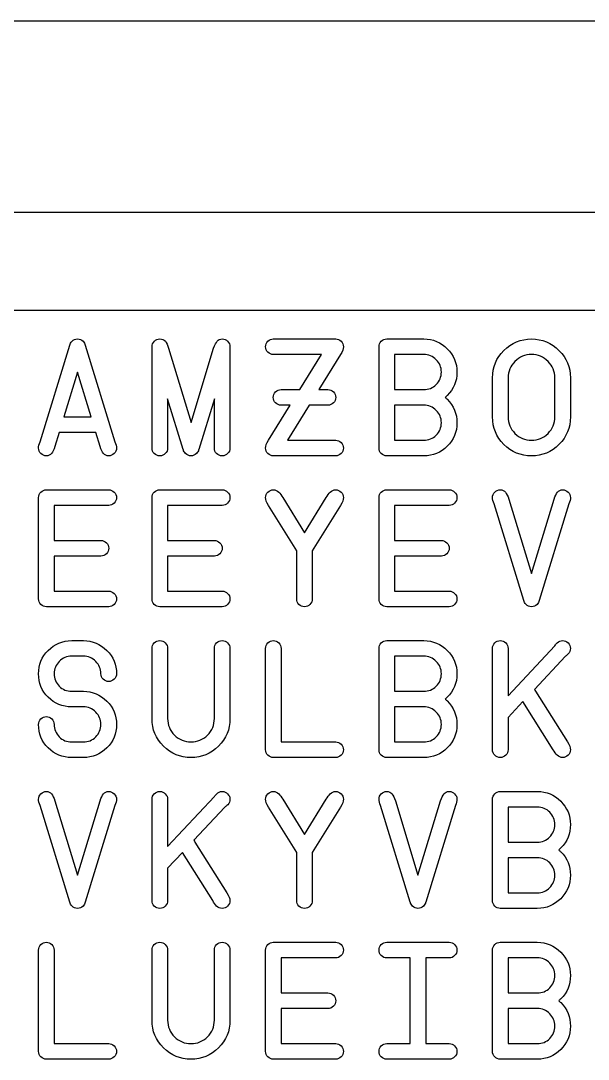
# Model space of a CAD drawing. Extents: x 0.5 to 46.5, y 0.5 to 6.
# Drawn here: x 18.197 to 19.678, y 3.294 to 6.005 of the extents above; entities that cross this region are included whole.
import ezdxf

# ---------------------------------------------------------------- set-up
doc = ezdxf.new("R2010")
doc.units = 0
doc.layers.add('Layer_1', color=7, linetype='CONTINUOUS')

msp = doc.modelspace()

# ---------------------------------------------------------------- linework, layer by layer
at = {"layer": 'Layer_1', "color": 7}
for p, q in [((0.505, 6.005), (46.505001, 6.005)), ((1.754999, 5.505), (45.255002, 5.505)), ((12.844862, 5.249932), (23.844862, 5.249932))]:
    msp.add_line(p, q, dxfattribs=at)
at = {"layer": 'Layer_1', "color": 3}
for p, q in [((18.247208, 4.90584), (18.324519, 5.158118)), ((18.324519, 5.158118), (18.324924, 5.158118)), ((18.364801, 5.158118), (18.365206, 5.158118)), ((18.365206, 5.158118), (18.442517, 4.90584)), ((18.539387, 4.889563), (18.539387, 5.154049)), ((18.742835, 5.154049), (18.742835, 4.889563)), ((18.742838, 5.154049), (18.742835, 5.154049)), ((18.855982, 5.174395), (19.018743, 5.174395)), ((19.131887, 4.889563), (19.131887, 5.154049)), ((19.152232, 5.174395), (19.248871, 5.174395)), ((18.582112, 5.14998), (18.641112, 4.956295)), ((18.641112, 4.956295), (18.700113, 5.14998)), ((18.981715, 5.133704), (18.855982, 5.133704)), ((18.925359, 5.042152), (18.981715, 5.133704)), ((19.03095, 5.133704), (18.974594, 5.042152)), ((19.248871, 5.133704), (19.172577, 5.133704)), ((19.172577, 5.133704), (19.172577, 5.042152)), ((19.248871, 5.133704), (19.248871, 5.133704)), ((18.344864, 5.087317), (18.309463, 4.970944)), ((18.380264, 4.970944), (18.344864, 5.087317)), ((19.428136, 4.970944), (19.428136, 5.072669)), ((19.468827, 5.072669), (19.468827, 4.970944)), ((19.590897, 4.970944), (19.590897, 5.072669)), ((19.631587, 5.072669), (19.631587, 4.970944)), ((18.876328, 5.042152), (18.925359, 5.042152)), ((18.974594, 5.042152), (18.998398, 5.042152)), ((19.172577, 5.042152), (19.248871, 5.042152)), ((18.620768, 4.885495), (18.580077, 5.018348)), ((18.580077, 5.018348), (18.580077, 4.889563)), ((18.702145, 5.018348), (18.661455, 4.885495)), ((18.702145, 4.889563), (18.702145, 5.018348)), ((18.843776, 4.909909), (18.900131, 5.001462)), ((18.900131, 5.001462), (18.876328, 5.001462)), ((18.949366, 5.001462), (18.893011, 4.909909)), ((18.998398, 5.001462), (18.949366, 5.001462)), ((19.248871, 5.001462), (19.172577, 5.001462)), ((19.172577, 5.001462), (19.172577, 4.909909)), ((19.248871, 5.001462), (19.248871, 5.001462)), ((18.309463, 4.970944), (18.380264, 4.970944)), ((18.297053, 4.930254), (18.285863, 4.893633)), ((18.392672, 4.930254), (18.297053, 4.930254)), ((18.403862, 4.893633), (18.392672, 4.930254)), ((18.893011, 4.909909), (19.018743, 4.909909)), ((19.172577, 4.909909), (19.248871, 4.909909)), ((18.621173, 4.885495), (18.620768, 4.885495)), ((18.661455, 4.885495), (18.661049, 4.885495)), ((19.018743, 4.869219), (18.855982, 4.869219)), ((19.248871, 4.869219), (19.152232, 4.869219)), ((19.248871, 4.869219), (19.248871, 4.869219)), ((18.263482, 4.780644), (18.426243, 4.780644)), ((18.559732, 4.780644), (18.722492, 4.780644)), ((19.152232, 4.780644), (19.314992, 4.780644)), ((18.243137, 4.495813), (18.243137, 4.760299)), ((18.539387, 4.495813), (18.539387, 4.760299)), ((18.880396, 4.760299), (18.937363, 4.667933)), ((18.937363, 4.667933), (18.994329, 4.760299)), ((19.131887, 4.495813), (19.131887, 4.760299)), ((19.509516, 4.491745), (19.432205, 4.744023)), ((19.470861, 4.75623), (19.529862, 4.562545)), ((19.529862, 4.562545), (19.588862, 4.75623)), ((19.627518, 4.744023), (19.550207, 4.491745)), ((18.426243, 4.739954), (18.283827, 4.739954)), ((18.283827, 4.739954), (18.283827, 4.648402)), ((18.722492, 4.739954), (18.580077, 4.739954)), ((18.580077, 4.739954), (18.580077, 4.648402)), ((18.912745, 4.628056), (18.843776, 4.739954)), ((19.03095, 4.739954), (18.96198, 4.628056)), ((19.314992, 4.739954), (19.172577, 4.739954)), ((19.172577, 4.739954), (19.172577, 4.648402)), ((18.283827, 4.648402), (18.405898, 4.648402)), ((18.580077, 4.648402), (18.702147, 4.648402)), ((19.172577, 4.648402), (19.294647, 4.648402)), ((18.917018, 4.621139), (18.912745, 4.628056)), ((18.917018, 4.495813), (18.917018, 4.621139)), ((18.96198, 4.628056), (18.957708, 4.621139)), ((18.957708, 4.621139), (18.957708, 4.495813)), ((18.405898, 4.607712), (18.283827, 4.607712)), ((18.283827, 4.607712), (18.283827, 4.516159)), ((18.702147, 4.607712), (18.580077, 4.607712)), ((18.580077, 4.607712), (18.580077, 4.516159)), ((19.294647, 4.607712), (19.172577, 4.607712)), ((19.172577, 4.607712), (19.172577, 4.516159)), ((18.283827, 4.516159), (18.426243, 4.516159)), ((18.580077, 4.516159), (18.722492, 4.516159)), ((19.172577, 4.516159), (19.314992, 4.516159)), ((18.426243, 4.475469), (18.263482, 4.475469)), ((18.722492, 4.475469), (18.559732, 4.475469)), ((19.314992, 4.475469), (19.152232, 4.475469)), ((19.509924, 4.491745), (19.509516, 4.491745)), ((19.529862, 4.475469), (19.529862, 4.475469)), ((19.550207, 4.491745), (19.5498, 4.491745)), ((18.329604, 4.386894), (18.360121, 4.386894)), ((18.539387, 4.183444), (18.539387, 4.366549)), ((18.580077, 4.366549), (18.580077, 4.183444)), ((18.702147, 4.183444), (18.702147, 4.366549)), ((18.742837, 4.366549), (18.742837, 4.183444)), ((18.835637, 4.102063), (18.835637, 4.366549)), ((18.876328, 4.366549), (18.876328, 4.122409)), ((18.876328, 4.366549), (18.876328, 4.366549)), ((19.131887, 4.102063), (19.131887, 4.366549)), ((19.152232, 4.386894), (19.248871, 4.386894)), ((19.428136, 4.102063), (19.428136, 4.366549)), ((19.468827, 4.243258), (19.590897, 4.37367)), ((19.468827, 4.366549), (19.468827, 4.243258)), ((18.360121, 4.346204), (18.329604, 4.346204)), ((19.248871, 4.346204), (19.172577, 4.346204)), ((19.172577, 4.346204), (19.172577, 4.254652)), ((19.248871, 4.346204), (19.248871, 4.346204)), ((19.618363, 4.346204), (19.537389, 4.259534)), ((18.446588, 4.300428), (18.446588, 4.300428)), ((18.329604, 4.254652), (18.360121, 4.254652)), ((19.172577, 4.254652), (19.248871, 4.254652)), ((19.540034, 4.254652), (19.623449, 4.122409)), ((18.360121, 4.213962), (18.329604, 4.213962)), ((19.248871, 4.213962), (19.172577, 4.213962)), ((19.172577, 4.213962), (19.172577, 4.122409)), ((19.248871, 4.213962), (19.248871, 4.213962)), ((19.507482, 4.227796), (19.468827, 4.186496)), ((19.586828, 4.102063), (19.507482, 4.227796)), ((19.468827, 4.186496), (19.468827, 4.102063)), ((18.329604, 4.122409), (18.360121, 4.122409)), ((18.876328, 4.122409), (19.018743, 4.122409)), ((19.172577, 4.122409), (19.248871, 4.122409)), ((18.360121, 4.081719), (18.329604, 4.081719)), ((19.018743, 4.081719), (18.855982, 4.081719)), ((19.248871, 4.081719), (19.152232, 4.081719)), ((19.248871, 4.081719), (19.248871, 4.081719)), ((19.448482, 3.993144), (19.545121, 3.993144)), ((18.285862, 3.96873), (18.344863, 3.775045)), ((18.344863, 3.775045), (18.403863, 3.96873)), ((18.539387, 3.708313), (18.539387, 3.972799)), ((18.580078, 3.849508), (18.702148, 3.97992)), ((18.580078, 3.972799), (18.580078, 3.849508)), ((18.880396, 3.972799), (18.937363, 3.880433)), ((18.937363, 3.880433), (18.994329, 3.972799)), ((19.174612, 3.96873), (19.233612, 3.775045)), ((19.233612, 3.775045), (19.292613, 3.96873)), ((19.428137, 3.708313), (19.428137, 3.972799)), ((18.324518, 3.704245), (18.247207, 3.956523)), ((18.442519, 3.956523), (18.365208, 3.704245)), ((18.729613, 3.952454), (18.64864, 3.865784)), ((18.912745, 3.840556), (18.843776, 3.952454)), ((19.03095, 3.952454), (18.96198, 3.840556)), ((19.213267, 3.704245), (19.135956, 3.956523)), ((19.331269, 3.956523), (19.253958, 3.704245)), ((19.545121, 3.952454), (19.468827, 3.952454)), ((19.468827, 3.952454), (19.468827, 3.860902)), ((19.545121, 3.952454), (19.545121, 3.952454)), ((18.651286, 3.860902), (18.734701, 3.728659)), ((19.468827, 3.860902), (19.545121, 3.860902)), ((18.618733, 3.834046), (18.580078, 3.792745)), ((18.69808, 3.708313), (18.618733, 3.834046)), ((18.917018, 3.833639), (18.912745, 3.840556)), ((18.917018, 3.708313), (18.917018, 3.833639)), ((18.96198, 3.840556), (18.957708, 3.833639)), ((18.957708, 3.833639), (18.957708, 3.708313)), ((19.545121, 3.820212), (19.468827, 3.820212)), ((19.468827, 3.820212), (19.468827, 3.728659)), ((19.545121, 3.820212), (19.545121, 3.820212)), ((18.580078, 3.792745), (18.580078, 3.708313)), ((19.468827, 3.728659), (19.545121, 3.728659)), ((18.324923, 3.704245), (18.324518, 3.704245)), ((18.344864, 3.687969), (18.344861, 3.687969)), ((18.365208, 3.704245), (18.364802, 3.704245)), ((19.213674, 3.704245), (19.213267, 3.704245)), ((19.233613, 3.687969), (19.233612, 3.687969)), ((19.253958, 3.704245), (19.253551, 3.704245)), ((19.545121, 3.687969), (19.448482, 3.687969)), ((19.545121, 3.687969), (19.545121, 3.687969)), ((18.243137, 3.314563), (18.243137, 3.579049)), ((18.283828, 3.579049), (18.283828, 3.334909)), ((18.283828, 3.579049), (18.283828, 3.579049)), ((18.539387, 3.395944), (18.539387, 3.579049)), ((18.580077, 3.579049), (18.580077, 3.395944)), ((18.702147, 3.395944), (18.702147, 3.579049)), ((18.742837, 3.579049), (18.742837, 3.395944)), ((18.835637, 3.314563), (18.835637, 3.579049)), ((18.855983, 3.599394), (19.018743, 3.599394)), ((19.152232, 3.599394), (19.314992, 3.599394)), ((19.428136, 3.314563), (19.428136, 3.579049)), ((19.448481, 3.599394), (19.54512, 3.599394)), ((19.018743, 3.558704), (18.876327, 3.558704)), ((18.876327, 3.558704), (18.876327, 3.467151)), ((19.213267, 3.558704), (19.152232, 3.558704)), ((19.213267, 3.334909), (19.213267, 3.558704)), ((19.314992, 3.558704), (19.253957, 3.558704)), ((19.253957, 3.558704), (19.253957, 3.334909)), ((19.54512, 3.558704), (19.468826, 3.558704)), ((19.468826, 3.558704), (19.468826, 3.467151)), ((19.54512, 3.558704), (19.54512, 3.558704)), ((18.876327, 3.467151), (18.998398, 3.467151)), ((19.468826, 3.467151), (19.54512, 3.467151)), ((18.998398, 3.426462), (18.876327, 3.426462)), ((18.876327, 3.426462), (18.876327, 3.334909)), ((19.54512, 3.426462), (19.468826, 3.426462)), ((19.468826, 3.426462), (19.468826, 3.334909)), ((19.54512, 3.426462), (19.54512, 3.426462)), ((18.283828, 3.334909), (18.426243, 3.334909)), ((18.876327, 3.334909), (19.018743, 3.334909)), ((19.152232, 3.334909), (19.213267, 3.334909)), ((19.253957, 3.334909), (19.314992, 3.334909)), ((19.468826, 3.334909), (19.54512, 3.334909)), ((18.426243, 3.294219), (18.263483, 3.294219)), ((19.018743, 3.294219), (18.855983, 3.294219)), ((19.314992, 3.294219), (19.152232, 3.294219)), ((19.54512, 3.294219), (19.448481, 3.294219)), ((19.54512, 3.294219), (19.54512, 3.294219))]:
    msp.add_line(p, q, dxfattribs=at)
for points in [[(18.324924, 5.158118), (18.325601, 5.161916), (18.3275, 5.165307), (18.330621, 5.168291)], [(18.330621, 5.168291), (18.334554, 5.17236), (18.339301, 5.174395), (18.344862, 5.174395)], [(18.344862, 5.174395), (18.350423, 5.174395), (18.355238, 5.17236), (18.359307, 5.168291)], [(18.359307, 5.168291), (18.362291, 5.165307), (18.364122, 5.161916), (18.364801, 5.158118)], [(18.539387, 5.154049), (18.539387, 5.15961), (18.541422, 5.164425), (18.545491, 5.168494)], [(18.545491, 5.168494), (18.549424, 5.172428), (18.554171, 5.174395), (18.559732, 5.174395)], [(18.559732, 5.174395), (18.565293, 5.174395), (18.570108, 5.172428), (18.574177, 5.168494)], [(18.574177, 5.168494), (18.577703, 5.164832), (18.580348, 5.158661), (18.582112, 5.14998)], [(18.700113, 5.14998), (18.703639, 5.159203), (18.706691, 5.165375), (18.709268, 5.168494)], [(18.709268, 5.168494), (18.712523, 5.172428), (18.716932, 5.174395), (18.722493, 5.174395)], [(18.722493, 5.174395), (18.728054, 5.174395), (18.732801, 5.17236), (18.736734, 5.168291)], [(18.736734, 5.168291), (18.740803, 5.164357), (18.742838, 5.15961), (18.742838, 5.154049)], [(18.835637, 5.154049), (18.835637, 5.15961), (18.837604, 5.164357), (18.841537, 5.168291)], [(18.841537, 5.139604), (18.837604, 5.143673), (18.835637, 5.148488), (18.835637, 5.154049)], [(18.841537, 5.168291), (18.845606, 5.17236), (18.850421, 5.174395), (18.855982, 5.174395)], [(19.018743, 5.174395), (19.024304, 5.174395), (19.029051, 5.17236), (19.032984, 5.168291)], [(19.039088, 5.154049), (19.039088, 5.148488), (19.036375, 5.141707), (19.03095, 5.133704)], [(19.032984, 5.168291), (19.037053, 5.164357), (19.039088, 5.15961), (19.039088, 5.154049)], [(19.131887, 5.154049), (19.131887, 5.15961), (19.133854, 5.164357), (19.137787, 5.168291)], [(19.137787, 5.168291), (19.141856, 5.17236), (19.146671, 5.174395), (19.152232, 5.174395)], [(19.248871, 5.174395), (19.272743, 5.174395), (19.293088, 5.165917), (19.309906, 5.148963)], [(19.45784, 5.144487), (19.477778, 5.164425), (19.501786, 5.174395), (19.529862, 5.174395)], [(19.529862, 5.174395), (19.557938, 5.174395), (19.581877, 5.164425), (19.60168, 5.144487)], [(18.855982, 5.133704), (18.850421, 5.133704), (18.845606, 5.135671), (18.841537, 5.139604)], [(19.28122, 5.120276), (19.272268, 5.129228), (19.261485, 5.133704), (19.248871, 5.133704)], [(19.309906, 5.148963), (19.32686, 5.132144), (19.335338, 5.111799), (19.335338, 5.087928)], [(19.428136, 5.072669), (19.428136, 5.100745), (19.438038, 5.124685), (19.45784, 5.144487)], [(19.529862, 5.133704), (19.513043, 5.133704), (19.498666, 5.127736), (19.48673, 5.1158)], [(19.572993, 5.1158), (19.561057, 5.127736), (19.54668, 5.133704), (19.529862, 5.133704)], [(19.60168, 5.144487), (19.621618, 5.124685), (19.631587, 5.100745), (19.631587, 5.072669)], [(19.294647, 5.087928), (19.294647, 5.100542), (19.290172, 5.111325), (19.28122, 5.120276)], [(19.48673, 5.1158), (19.474794, 5.103865), (19.468827, 5.089488), (19.468827, 5.072669)], [(19.590897, 5.072669), (19.590897, 5.089488), (19.584929, 5.103865), (19.572993, 5.1158)], [(19.28122, 5.055579), (19.290172, 5.064531), (19.294647, 5.075314), (19.294647, 5.087928)], [(19.335338, 5.087928), (19.335338, 5.064056), (19.326928, 5.043711), (19.31011, 5.026893)], [(18.861883, 5.036048), (18.865951, 5.040117), (18.870766, 5.042152), (18.876328, 5.042152)], [(18.998398, 5.042152), (19.003959, 5.042152), (19.008706, 5.040117), (19.012639, 5.036048)], [(19.248871, 5.042152), (19.261485, 5.042152), (19.272268, 5.046628), (19.28122, 5.055579)], [(18.855982, 5.021806), (18.855982, 5.027368), (18.857949, 5.032115), (18.861883, 5.036048)], [(18.861883, 5.007362), (18.857949, 5.011431), (18.855982, 5.016245), (18.855982, 5.021806)], [(19.012639, 5.036048), (19.016708, 5.032115), (19.018743, 5.027368), (19.018743, 5.021806)], [(19.018743, 5.021806), (19.018743, 5.016245), (19.016708, 5.011431), (19.012639, 5.007362)], [(19.31011, 5.026893), (19.308346, 5.025129), (19.306515, 5.023433), (19.304617, 5.021806)], [(19.304617, 5.021806), (19.306515, 5.020179), (19.308347, 5.018552), (19.31011, 5.016924)], [(19.31011, 5.016924), (19.326928, 4.999969), (19.335338, 4.979557), (19.335338, 4.955685)], [(18.876328, 5.001462), (18.870766, 5.001462), (18.865951, 5.003428), (18.861883, 5.007362)], [(19.012639, 5.007362), (19.008706, 5.003428), (19.003959, 5.001462), (18.998398, 5.001462)], [(19.28122, 4.988034), (19.272268, 4.996986), (19.261485, 5.001462), (19.248871, 5.001462)], [(19.294647, 4.955685), (19.294647, 4.968299), (19.290172, 4.979082), (19.28122, 4.988034)], [(19.45784, 4.898923), (19.438038, 4.918861), (19.428136, 4.942868), (19.428136, 4.970944)], [(19.468827, 4.970944), (19.468827, 4.954125), (19.474794, 4.939748), (19.48673, 4.927812)], [(19.572993, 4.927812), (19.584929, 4.939748), (19.590897, 4.954125), (19.590897, 4.970944)], [(19.631587, 4.970944), (19.631587, 4.942868), (19.621618, 4.918861), (19.60168, 4.898923)], [(19.28122, 4.923336), (19.290172, 4.932288), (19.294647, 4.943071), (19.294647, 4.955685)], [(19.335338, 4.955685), (19.335338, 4.931813), (19.32686, 4.911401), (19.309906, 4.894447)], [(18.835637, 4.889563), (18.835637, 4.895125), (18.83835, 4.901906), (18.843776, 4.909909)], [(19.018743, 4.909909), (19.024304, 4.909909), (19.029051, 4.907874), (19.032984, 4.903805)], [(19.248871, 4.909909), (19.261485, 4.909909), (19.272268, 4.914385), (19.28122, 4.923336)], [(19.48673, 4.927812), (19.498666, 4.915877), (19.513043, 4.909909), (19.529862, 4.909909)], [(19.529862, 4.909909), (19.54668, 4.909909), (19.561057, 4.915877), (19.572993, 4.927812)], [(18.243139, 4.889563), (18.243139, 4.894175), (18.244495, 4.8996), (18.247208, 4.90584)], [(18.249039, 4.875119), (18.245105, 4.879188), (18.243139, 4.884003), (18.243139, 4.889563)], [(18.285863, 4.893633), (18.283151, 4.885359), (18.280099, 4.879188), (18.276708, 4.875119)], [(18.412813, 4.875119), (18.409558, 4.879188), (18.406574, 4.885359), (18.403862, 4.893633)], [(18.446586, 4.889563), (18.446586, 4.884003), (18.444552, 4.879188), (18.440483, 4.875119)], [(18.442517, 4.90584), (18.44523, 4.8996), (18.446586, 4.894175), (18.446586, 4.889563)], [(18.545287, 4.875119), (18.541354, 4.879188), (18.539387, 4.884003), (18.539387, 4.889563)], [(18.580077, 4.889563), (18.580077, 4.884003), (18.578043, 4.879188), (18.573974, 4.875119)], [(18.626869, 4.875322), (18.62375, 4.878306), (18.621851, 4.881697), (18.621173, 4.885495)], [(18.661049, 4.885495), (18.660372, 4.881697), (18.658541, 4.878306), (18.655556, 4.875322)], [(18.708045, 4.875119), (18.704112, 4.879188), (18.702145, 4.884003), (18.702145, 4.889563)], [(18.742835, 4.889563), (18.742835, 4.884003), (18.740801, 4.879188), (18.736732, 4.875119)], [(18.841537, 4.875119), (18.837604, 4.879188), (18.835637, 4.884003), (18.835637, 4.889563)], [(19.032984, 4.903805), (19.037053, 4.899872), (19.039088, 4.895125), (19.039088, 4.889563)], [(19.039088, 4.889563), (19.039088, 4.884003), (19.037053, 4.879188), (19.032984, 4.875119)], [(19.137787, 4.875119), (19.133854, 4.879188), (19.131887, 4.884003), (19.131887, 4.889563)], [(19.309906, 4.894447), (19.293088, 4.877628), (19.272743, 4.869219), (19.248871, 4.869219)], [(19.529862, 4.869219), (19.501786, 4.869219), (19.477778, 4.87912), (19.45784, 4.898923)], [(19.60168, 4.898923), (19.581877, 4.87912), (19.557938, 4.869219), (19.529862, 4.869219)], [(18.263484, 4.869219), (18.257923, 4.869219), (18.253108, 4.871185), (18.249039, 4.875119)], [(18.276708, 4.875119), (18.273453, 4.871185), (18.269044, 4.869219), (18.263484, 4.869219)], [(18.426241, 4.869219), (18.42068, 4.869219), (18.416204, 4.871185), (18.412813, 4.875119)], [(18.440483, 4.875119), (18.436549, 4.871185), (18.431802, 4.869219), (18.426241, 4.869219)], [(18.559732, 4.869219), (18.554171, 4.869219), (18.549356, 4.871185), (18.545287, 4.875119)], [(18.573974, 4.875119), (18.57004, 4.871185), (18.565293, 4.869219), (18.559732, 4.869219)], [(18.641111, 4.869219), (18.63555, 4.869219), (18.630803, 4.871253), (18.626869, 4.875322)], [(18.655556, 4.875322), (18.651487, 4.871253), (18.646672, 4.869219), (18.641111, 4.869219)], [(18.72249, 4.869219), (18.716929, 4.869219), (18.712114, 4.871185), (18.708045, 4.875119)], [(18.736732, 4.875119), (18.732798, 4.871185), (18.728051, 4.869219), (18.72249, 4.869219)], [(18.855982, 4.869219), (18.850421, 4.869219), (18.845606, 4.871185), (18.841537, 4.875119)], [(19.032984, 4.875119), (19.029051, 4.871185), (19.024304, 4.869219), (19.018743, 4.869219)], [(19.152232, 4.869219), (19.146671, 4.869219), (19.141856, 4.871185), (19.137787, 4.875119)], [(18.243137, 4.760299), (18.243137, 4.76586), (18.245104, 4.770607), (18.249037, 4.774541)], [(18.249037, 4.774541), (18.253106, 4.77861), (18.257921, 4.780644), (18.263482, 4.780644)], [(18.426243, 4.780644), (18.431804, 4.780644), (18.436551, 4.77861), (18.440484, 4.774541)], [(18.440484, 4.774541), (18.444553, 4.770607), (18.446588, 4.76586), (18.446588, 4.760299)], [(18.539387, 4.760299), (18.539387, 4.76586), (18.541353, 4.770607), (18.545287, 4.774541)], [(18.545287, 4.774541), (18.549356, 4.77861), (18.554171, 4.780644), (18.559732, 4.780644)], [(18.722492, 4.780644), (18.728053, 4.780644), (18.7328, 4.77861), (18.736734, 4.774541)], [(18.736734, 4.774541), (18.740803, 4.770607), (18.742837, 4.76586), (18.742837, 4.760299)], [(18.835637, 4.760299), (18.835637, 4.76586), (18.837604, 4.770607), (18.841537, 4.774541)], [(18.841537, 4.774541), (18.845606, 4.77861), (18.850421, 4.780644), (18.855982, 4.780644)], [(18.855982, 4.780644), (18.861543, 4.780644), (18.866291, 4.77861), (18.870224, 4.774541)], [(18.870224, 4.774541), (18.874293, 4.770607), (18.877684, 4.76586), (18.880396, 4.760299)], [(18.994329, 4.760299), (18.997041, 4.76586), (19.000364, 4.770607), (19.004298, 4.774541)], [(19.004298, 4.774541), (19.008367, 4.77861), (19.013182, 4.780644), (19.018743, 4.780644)], [(19.018743, 4.780644), (19.024304, 4.780644), (19.029051, 4.77861), (19.032984, 4.774541)], [(19.032984, 4.774541), (19.037053, 4.770607), (19.039088, 4.76586), (19.039088, 4.760299)], [(19.131887, 4.760299), (19.131887, 4.76586), (19.133854, 4.770607), (19.137787, 4.774541)], [(19.137787, 4.774541), (19.141856, 4.77861), (19.146671, 4.780644), (19.152232, 4.780644)], [(19.314992, 4.780644), (19.320553, 4.780644), (19.325301, 4.77861), (19.329234, 4.774541)], [(19.329234, 4.774541), (19.333303, 4.770607), (19.335338, 4.76586), (19.335338, 4.760299)], [(19.428136, 4.760299), (19.428136, 4.76586), (19.430103, 4.770607), (19.434036, 4.774541)], [(19.434036, 4.774541), (19.438105, 4.77861), (19.44292, 4.780644), (19.448481, 4.780644)], [(19.448481, 4.780644), (19.454042, 4.780644), (19.45845, 4.77861), (19.461706, 4.774541)], [(19.461706, 4.774541), (19.465096, 4.770607), (19.468148, 4.764504), (19.470861, 4.75623)], [(19.588862, 4.75623), (19.591575, 4.764504), (19.594559, 4.770607), (19.597814, 4.774541)], [(19.597814, 4.774541), (19.601205, 4.77861), (19.605681, 4.780644), (19.611242, 4.780644)], [(19.611242, 4.780644), (19.616803, 4.780644), (19.62155, 4.77861), (19.625483, 4.774541)], [(19.625483, 4.774541), (19.629552, 4.770607), (19.631587, 4.76586), (19.631587, 4.760299)], [(18.440484, 4.745854), (18.436551, 4.741921), (18.431804, 4.739954), (18.426243, 4.739954)], [(18.446588, 4.760299), (18.446588, 4.754738), (18.444553, 4.749923), (18.440484, 4.745854)], [(18.736734, 4.745854), (18.7328, 4.741921), (18.728053, 4.739954), (18.722492, 4.739954)], [(18.742837, 4.760299), (18.742837, 4.754738), (18.740803, 4.749923), (18.736734, 4.745854)], [(18.843776, 4.739954), (18.83835, 4.747957), (18.835637, 4.754738), (18.835637, 4.760299)], [(19.039088, 4.760299), (19.039088, 4.754738), (19.036375, 4.747957), (19.03095, 4.739954)], [(19.329234, 4.745854), (19.325301, 4.741921), (19.320553, 4.739954), (19.314992, 4.739954)], [(19.335338, 4.760299), (19.335338, 4.754738), (19.333303, 4.749923), (19.329234, 4.745854)], [(19.432205, 4.744023), (19.429493, 4.750262), (19.428136, 4.755688), (19.428136, 4.760299)], [(19.631587, 4.760299), (19.631587, 4.755688), (19.63023, 4.750262), (19.627518, 4.744023)], [(18.405898, 4.648402), (18.411459, 4.648402), (18.416206, 4.646367), (18.420139, 4.642298)], [(18.420139, 4.642298), (18.424208, 4.638365), (18.426243, 4.633618), (18.426243, 4.628056)], [(18.702147, 4.648402), (18.707708, 4.648402), (18.712455, 4.646367), (18.716389, 4.642298)], [(18.716389, 4.642298), (18.720458, 4.638365), (18.722492, 4.633618), (18.722492, 4.628056)], [(19.294647, 4.648402), (19.300208, 4.648402), (19.304956, 4.646367), (19.308889, 4.642298)], [(19.308889, 4.642298), (19.312958, 4.638365), (19.314992, 4.633618), (19.314992, 4.628056)], [(18.420139, 4.613612), (18.416206, 4.609678), (18.411459, 4.607712), (18.405898, 4.607712)], [(18.426243, 4.628056), (18.426243, 4.622495), (18.424208, 4.617681), (18.420139, 4.613612)], [(18.716389, 4.613612), (18.712455, 4.609678), (18.707708, 4.607712), (18.702147, 4.607712)], [(18.722492, 4.628056), (18.722492, 4.622495), (18.720458, 4.617681), (18.716389, 4.613612)], [(19.308889, 4.613612), (19.304956, 4.609678), (19.300208, 4.607712), (19.294647, 4.607712)], [(19.314992, 4.628056), (19.314992, 4.622495), (19.312958, 4.617681), (19.308889, 4.613612)], [(18.426243, 4.516159), (18.431804, 4.516159), (18.436551, 4.514124), (18.440484, 4.510055)], [(18.440484, 4.510055), (18.444553, 4.506122), (18.446588, 4.501375), (18.446588, 4.495813)], [(18.722492, 4.516159), (18.728053, 4.516159), (18.7328, 4.514124), (18.736734, 4.510055)], [(18.736734, 4.510055), (18.740803, 4.506122), (18.742837, 4.501375), (18.742837, 4.495813)], [(19.314992, 4.516159), (19.320553, 4.516159), (19.325301, 4.514124), (19.329234, 4.510055)], [(19.329234, 4.510055), (19.333303, 4.506122), (19.335338, 4.501375), (19.335338, 4.495813)], [(18.249037, 4.481369), (18.245104, 4.485438), (18.243137, 4.490253), (18.243137, 4.495813)], [(18.263482, 4.475469), (18.257921, 4.475469), (18.253106, 4.477435), (18.249037, 4.481369)], [(18.440484, 4.481369), (18.436551, 4.477435), (18.431804, 4.475469), (18.426243, 4.475469)], [(18.446588, 4.495813), (18.446588, 4.490253), (18.444553, 4.485438), (18.440484, 4.481369)], [(18.545287, 4.481369), (18.541353, 4.485438), (18.539387, 4.490253), (18.539387, 4.495813)], [(18.559732, 4.475469), (18.554171, 4.475469), (18.549356, 4.477435), (18.545287, 4.481369)], [(18.736734, 4.481369), (18.7328, 4.477435), (18.728053, 4.475469), (18.722492, 4.475469)], [(18.742837, 4.495813), (18.742837, 4.490253), (18.740803, 4.485438), (18.736734, 4.481369)], [(18.922918, 4.481369), (18.918984, 4.485438), (18.917018, 4.490253), (18.917018, 4.495813)], [(18.937363, 4.475469), (18.931802, 4.475469), (18.926987, 4.477435), (18.922918, 4.481369)], [(18.951604, 4.481369), (18.947671, 4.477435), (18.942923, 4.475469), (18.937363, 4.475469)], [(18.957708, 4.495813), (18.957708, 4.490253), (18.955673, 4.485438), (18.951604, 4.481369)], [(19.137787, 4.481369), (19.133854, 4.485438), (19.131887, 4.490253), (19.131887, 4.495813)], [(19.152232, 4.475469), (19.146671, 4.475469), (19.141856, 4.477435), (19.137787, 4.481369)], [(19.329234, 4.481369), (19.325301, 4.477435), (19.320553, 4.475469), (19.314992, 4.475469)], [(19.335338, 4.495813), (19.335338, 4.490253), (19.333303, 4.485438), (19.329234, 4.481369)], [(19.51562, 4.481572), (19.512501, 4.484556), (19.510602, 4.487947), (19.509924, 4.491745)], [(19.529862, 4.475469), (19.524301, 4.475469), (19.519554, 4.477503), (19.51562, 4.481572)], [(19.544307, 4.481572), (19.540238, 4.477503), (19.535423, 4.475469), (19.529862, 4.475469)], [(19.5498, 4.491745), (19.549122, 4.487947), (19.547291, 4.484556), (19.544307, 4.481572)], [(18.268365, 4.361463), (18.285319, 4.378417), (18.305732, 4.386894), (18.329604, 4.386894)], [(18.360121, 4.386894), (18.383993, 4.386894), (18.404338, 4.378417), (18.421156, 4.361463)], [(18.539387, 4.366549), (18.539387, 4.37211), (18.541353, 4.376857), (18.545287, 4.380791)], [(18.545287, 4.380791), (18.549356, 4.38486), (18.554171, 4.386894), (18.559732, 4.386894)], [(18.559732, 4.386894), (18.565293, 4.386894), (18.57004, 4.38486), (18.573973, 4.380791)], [(18.573973, 4.380791), (18.578042, 4.376857), (18.580077, 4.37211), (18.580077, 4.366549)], [(18.702147, 4.366549), (18.702147, 4.37211), (18.704114, 4.376857), (18.708047, 4.380791)], [(18.708047, 4.380791), (18.712116, 4.38486), (18.716931, 4.386894), (18.722492, 4.386894)], [(18.722492, 4.386894), (18.728053, 4.386894), (18.7328, 4.38486), (18.736734, 4.380791)], [(18.736734, 4.380791), (18.740803, 4.376857), (18.742837, 4.37211), (18.742837, 4.366549)], [(18.835637, 4.366549), (18.835637, 4.37211), (18.837604, 4.376857), (18.841537, 4.380791)], [(18.841537, 4.380791), (18.845606, 4.38486), (18.850421, 4.386894), (18.855982, 4.386894)], [(18.855982, 4.386894), (18.861543, 4.386894), (18.866291, 4.38486), (18.870224, 4.380791)], [(18.870224, 4.380791), (18.874293, 4.376857), (18.876328, 4.37211), (18.876328, 4.366549)], [(19.131887, 4.366549), (19.131887, 4.37211), (19.133854, 4.376857), (19.137787, 4.380791)], [(19.137787, 4.380791), (19.141856, 4.38486), (19.146671, 4.386894), (19.152232, 4.386894)], [(19.248871, 4.386894), (19.272743, 4.386894), (19.293088, 4.378417), (19.309906, 4.361463)], [(19.428136, 4.366549), (19.428136, 4.37211), (19.430103, 4.376857), (19.434036, 4.380791)], [(19.434036, 4.380791), (19.438105, 4.38486), (19.44292, 4.386894), (19.448481, 4.386894)], [(19.448481, 4.386894), (19.454042, 4.386894), (19.45879, 4.38486), (19.462723, 4.380791)], [(19.462723, 4.380791), (19.466792, 4.376857), (19.468827, 4.37211), (19.468827, 4.366549)], [(19.590897, 4.37367), (19.59266, 4.376248), (19.594695, 4.378689), (19.597, 4.380994)], [(19.597, 4.380994), (19.600934, 4.384928), (19.605681, 4.386894), (19.611242, 4.386894)], [(19.611242, 4.386894), (19.616803, 4.386894), (19.62155, 4.38486), (19.625483, 4.380791)], [(19.625483, 4.380791), (19.629552, 4.376857), (19.631587, 4.37211), (19.631587, 4.366549)], [(19.631587, 4.366549), (19.631587, 4.360988), (19.62962, 4.356241), (19.625687, 4.352308)], [(18.243137, 4.300428), (18.243137, 4.324299), (18.251547, 4.344644), (18.268365, 4.361463)], [(18.329604, 4.346204), (18.31699, 4.346204), (18.306207, 4.341728), (18.297255, 4.332776)], [(18.39247, 4.332776), (18.383518, 4.341728), (18.372735, 4.346204), (18.360121, 4.346204)], [(18.421156, 4.361463), (18.438111, 4.344644), (18.446588, 4.324299), (18.446588, 4.300428)], [(19.28122, 4.332776), (19.272268, 4.341728), (19.261485, 4.346204), (19.248871, 4.346204)], [(19.309906, 4.361463), (19.32686, 4.344644), (19.335338, 4.324299), (19.335338, 4.300428)], [(19.625687, 4.352308), (19.622839, 4.349459), (19.620397, 4.347425), (19.618363, 4.346204)], [(18.297255, 4.332776), (18.288303, 4.323825), (18.283827, 4.313042), (18.283827, 4.300428)], [(18.405898, 4.300428), (18.405898, 4.313042), (18.401422, 4.323825), (18.39247, 4.332776)], [(19.294647, 4.300428), (19.294647, 4.313042), (19.290172, 4.323825), (19.28122, 4.332776)], [(18.268365, 4.239189), (18.251547, 4.256144), (18.243137, 4.276556), (18.243137, 4.300428)], [(18.283827, 4.300428), (18.283827, 4.287814), (18.288303, 4.277031), (18.297255, 4.268079)], [(18.411798, 4.285983), (18.407864, 4.290052), (18.405898, 4.294867), (18.405898, 4.300428)], [(18.426243, 4.280083), (18.420682, 4.280083), (18.415867, 4.282049), (18.411798, 4.285983)], [(18.440484, 4.285983), (18.436551, 4.282049), (18.431804, 4.280083), (18.426243, 4.280083)], [(18.446588, 4.300428), (18.446588, 4.294867), (18.444553, 4.290052), (18.440484, 4.285983)], [(19.28122, 4.268079), (19.290172, 4.277031), (19.294647, 4.287814), (19.294647, 4.300428)], [(19.335338, 4.300428), (19.335338, 4.276556), (19.326928, 4.256211), (19.31011, 4.239393)], [(18.297255, 4.268079), (18.306207, 4.259128), (18.31699, 4.254652), (18.329604, 4.254652)], [(19.248871, 4.254652), (19.261485, 4.254652), (19.272268, 4.259128), (19.28122, 4.268079)], [(19.537389, 4.259534), (19.538339, 4.258044), (19.53922, 4.256416), (19.540034, 4.254652)], [(18.329604, 4.213962), (18.305732, 4.213962), (18.285319, 4.222371), (18.268365, 4.239189)], [(18.360121, 4.254652), (18.383993, 4.254652), (18.404338, 4.246174), (18.421156, 4.22922)], [(18.421156, 4.22922), (18.438111, 4.212402), (18.446588, 4.192057), (18.446588, 4.168185)], [(19.31011, 4.239393), (19.308346, 4.237629), (19.306515, 4.235933), (19.304617, 4.234306)], [(19.304617, 4.234306), (19.306515, 4.232679), (19.308347, 4.231052), (19.31011, 4.229424)], [(19.31011, 4.229424), (19.326928, 4.212469), (19.335338, 4.192057), (19.335338, 4.168185)], [(18.39247, 4.200534), (18.383518, 4.209486), (18.372735, 4.213962), (18.360121, 4.213962)], [(19.28122, 4.200534), (19.272268, 4.209486), (19.261485, 4.213962), (19.248871, 4.213962)], [(18.243137, 4.168185), (18.243137, 4.173746), (18.245104, 4.178493), (18.249037, 4.182426)], [(18.249037, 4.182426), (18.253106, 4.186495), (18.257921, 4.18853), (18.263482, 4.18853)], [(18.263482, 4.18853), (18.269043, 4.18853), (18.27379, 4.186495), (18.277724, 4.182426)], [(18.277724, 4.182426), (18.281793, 4.178493), (18.283827, 4.173746), (18.283827, 4.168185)], [(18.405898, 4.168185), (18.405898, 4.180799), (18.401422, 4.191582), (18.39247, 4.200534)], [(18.56909, 4.111422), (18.549288, 4.13136), (18.539387, 4.155368), (18.539387, 4.183444)], [(18.580077, 4.183444), (18.580077, 4.166625), (18.586045, 4.152248), (18.59798, 4.140312)], [(18.684243, 4.140312), (18.696179, 4.152248), (18.702147, 4.166625), (18.702147, 4.183444)], [(18.742837, 4.183444), (18.742837, 4.155368), (18.732868, 4.13136), (18.71293, 4.111422)], [(19.294647, 4.168185), (19.294647, 4.180799), (19.290172, 4.191582), (19.28122, 4.200534)], [(18.268365, 4.106947), (18.251547, 4.123901), (18.243137, 4.144313), (18.243137, 4.168185)], [(18.283827, 4.168185), (18.283827, 4.155571), (18.288303, 4.144788), (18.297255, 4.135836)], [(18.39247, 4.135836), (18.401422, 4.144788), (18.405898, 4.155571), (18.405898, 4.168185)], [(18.446588, 4.168185), (18.446588, 4.144313), (18.438111, 4.123901), (18.421156, 4.106947)], [(19.28122, 4.135836), (19.290172, 4.144788), (19.294647, 4.155571), (19.294647, 4.168185)], [(19.335338, 4.168185), (19.335338, 4.144313), (19.32686, 4.123901), (19.309906, 4.106947)], [(18.297255, 4.135836), (18.306207, 4.126885), (18.31699, 4.122409), (18.329604, 4.122409)], [(18.360121, 4.122409), (18.372735, 4.122409), (18.383518, 4.126885), (18.39247, 4.135836)], [(18.59798, 4.140312), (18.609916, 4.128377), (18.624293, 4.122409), (18.641112, 4.122409)], [(18.641112, 4.122409), (18.657931, 4.122409), (18.672308, 4.128377), (18.684243, 4.140312)], [(19.018743, 4.122409), (19.024304, 4.122409), (19.029051, 4.120374), (19.032984, 4.116305)], [(19.248871, 4.122409), (19.261485, 4.122409), (19.272268, 4.126885), (19.28122, 4.135836)], [(19.623449, 4.122409), (19.628874, 4.114406), (19.631587, 4.107625), (19.631587, 4.102063)], [(18.329604, 4.081719), (18.305732, 4.081719), (18.285319, 4.090128), (18.268365, 4.106947)], [(18.421156, 4.106947), (18.404338, 4.090128), (18.383993, 4.081719), (18.360121, 4.081719)], [(18.641112, 4.081719), (18.613036, 4.081719), (18.589029, 4.09162), (18.56909, 4.111422)], [(18.71293, 4.111422), (18.693127, 4.09162), (18.669188, 4.081719), (18.641112, 4.081719)], [(18.841537, 4.087619), (18.837604, 4.091688), (18.835637, 4.096503), (18.835637, 4.102063)], [(19.032984, 4.116305), (19.037053, 4.112372), (19.039088, 4.107625), (19.039088, 4.102063)], [(19.039088, 4.102063), (19.039088, 4.096503), (19.037053, 4.091688), (19.032984, 4.087619)], [(19.137787, 4.087619), (19.133854, 4.091688), (19.131887, 4.096503), (19.131887, 4.102063)], [(19.309906, 4.106947), (19.293088, 4.090128), (19.272743, 4.081719), (19.248871, 4.081719)], [(19.434036, 4.087619), (19.430103, 4.091688), (19.428136, 4.096503), (19.428136, 4.102063)], [(19.468827, 4.102063), (19.468827, 4.096503), (19.466792, 4.091688), (19.462723, 4.087619)], [(19.596797, 4.087619), (19.592864, 4.091688), (19.589541, 4.096503), (19.586828, 4.102063)], [(19.631587, 4.102063), (19.631587, 4.096503), (19.629552, 4.091688), (19.625483, 4.087619)], [(18.855982, 4.081719), (18.850421, 4.081719), (18.845606, 4.083685), (18.841537, 4.087619)], [(19.032984, 4.087619), (19.029051, 4.083685), (19.024304, 4.081719), (19.018743, 4.081719)], [(19.152232, 4.081719), (19.146671, 4.081719), (19.141856, 4.083685), (19.137787, 4.087619)], [(19.448481, 4.081719), (19.44292, 4.081719), (19.438105, 4.083685), (19.434036, 4.087619)], [(19.462723, 4.087619), (19.45879, 4.083685), (19.454042, 4.081719), (19.448481, 4.081719)], [(19.611242, 4.081719), (19.605681, 4.081719), (19.600866, 4.083685), (19.596797, 4.087619)], [(19.625483, 4.087619), (19.62155, 4.083685), (19.616803, 4.081719), (19.611242, 4.081719)], [(18.243138, 3.972799), (18.243138, 3.97836), (18.245104, 3.983107), (18.249038, 3.987041)], [(18.249038, 3.987041), (18.253107, 3.99111), (18.257922, 3.993144), (18.263483, 3.993144)], [(18.263483, 3.993144), (18.269044, 3.993144), (18.273452, 3.99111), (18.276707, 3.987041)], [(18.276707, 3.987041), (18.280098, 3.983107), (18.28315, 3.977004), (18.285862, 3.96873)], [(18.403863, 3.96873), (18.406576, 3.977004), (18.40956, 3.983107), (18.412815, 3.987041)], [(18.412815, 3.987041), (18.416206, 3.99111), (18.420682, 3.993144), (18.426243, 3.993144)], [(18.426243, 3.993144), (18.431804, 3.993144), (18.436551, 3.99111), (18.440485, 3.987041)], [(18.440485, 3.987041), (18.444554, 3.983107), (18.446588, 3.97836), (18.446588, 3.972799)], [(18.539387, 3.972799), (18.539387, 3.97836), (18.541354, 3.983107), (18.545287, 3.987041)], [(18.545287, 3.987041), (18.549356, 3.99111), (18.554171, 3.993144), (18.559732, 3.993144)], [(18.559732, 3.993144), (18.565293, 3.993144), (18.570041, 3.99111), (18.573974, 3.987041)], [(18.573974, 3.987041), (18.578043, 3.983107), (18.580078, 3.97836), (18.580078, 3.972799)], [(18.702148, 3.97992), (18.703911, 3.982498), (18.705946, 3.984939), (18.708251, 3.987244)], [(18.708251, 3.987244), (18.712185, 3.991178), (18.716932, 3.993144), (18.722493, 3.993144)], [(18.722493, 3.993144), (18.728054, 3.993144), (18.732801, 3.99111), (18.736734, 3.987041)], [(18.736734, 3.987041), (18.740803, 3.983107), (18.742838, 3.97836), (18.742838, 3.972799)], [(18.835637, 3.972799), (18.835637, 3.97836), (18.837604, 3.983107), (18.841537, 3.987041)], [(18.841537, 3.987041), (18.845606, 3.99111), (18.850421, 3.993144), (18.855982, 3.993144)], [(18.855982, 3.993144), (18.861543, 3.993144), (18.866291, 3.99111), (18.870224, 3.987041)], [(18.870224, 3.987041), (18.874293, 3.983107), (18.877684, 3.97836), (18.880396, 3.972799)], [(18.994329, 3.972799), (18.997041, 3.97836), (19.000364, 3.983107), (19.004298, 3.987041)], [(19.004298, 3.987041), (19.008367, 3.99111), (19.013182, 3.993144), (19.018743, 3.993144)], [(19.018743, 3.993144), (19.024304, 3.993144), (19.029051, 3.99111), (19.032984, 3.987041)], [(19.032984, 3.987041), (19.037053, 3.983107), (19.039088, 3.97836), (19.039088, 3.972799)], [(19.131887, 3.972799), (19.131887, 3.97836), (19.133854, 3.983107), (19.137787, 3.987041)], [(19.137787, 3.987041), (19.141856, 3.99111), (19.146671, 3.993144), (19.152232, 3.993144)], [(19.152232, 3.993144), (19.157793, 3.993144), (19.162201, 3.99111), (19.165456, 3.987041)], [(19.165456, 3.987041), (19.168847, 3.983107), (19.171899, 3.977004), (19.174612, 3.96873)], [(19.292613, 3.96873), (19.295326, 3.977004), (19.29831, 3.983107), (19.301565, 3.987041)], [(19.301565, 3.987041), (19.304956, 3.99111), (19.309432, 3.993144), (19.314993, 3.993144)], [(19.314993, 3.993144), (19.320554, 3.993144), (19.325301, 3.99111), (19.329234, 3.987041)], [(19.329234, 3.987041), (19.333303, 3.983107), (19.335338, 3.97836), (19.335338, 3.972799)], [(19.428137, 3.972799), (19.428137, 3.97836), (19.430104, 3.983107), (19.434037, 3.987041)], [(19.434037, 3.987041), (19.438106, 3.99111), (19.442921, 3.993144), (19.448482, 3.993144)], [(19.545121, 3.993144), (19.568993, 3.993144), (19.589338, 3.984667), (19.606156, 3.967713)], [(18.247207, 3.956523), (18.244494, 3.962762), (18.243138, 3.968188), (18.243138, 3.972799)], [(18.446588, 3.972799), (18.446588, 3.968188), (18.445232, 3.962762), (18.442519, 3.956523)], [(18.736938, 3.958558), (18.734089, 3.955709), (18.731648, 3.953675), (18.729613, 3.952454)], [(18.742838, 3.972799), (18.742838, 3.967238), (18.740871, 3.962491), (18.736938, 3.958558)], [(18.843776, 3.952454), (18.83835, 3.960457), (18.835637, 3.967238), (18.835637, 3.972799)], [(19.039088, 3.972799), (19.039088, 3.967238), (19.036375, 3.960457), (19.03095, 3.952454)], [(19.135956, 3.956523), (19.133243, 3.962762), (19.131887, 3.968188), (19.131887, 3.972799)], [(19.335338, 3.972799), (19.335338, 3.968188), (19.333981, 3.962762), (19.331269, 3.956523)], [(19.606156, 3.967713), (19.62311, 3.950894), (19.631588, 3.930549), (19.631588, 3.906678)], [(19.57747, 3.939026), (19.568518, 3.947978), (19.557735, 3.952454), (19.545121, 3.952454)], [(19.590897, 3.906678), (19.590897, 3.919292), (19.586422, 3.930075), (19.57747, 3.939026)], [(19.57747, 3.874329), (19.586422, 3.883281), (19.590897, 3.894064), (19.590897, 3.906678)], [(19.631588, 3.906678), (19.631588, 3.882806), (19.623178, 3.862461), (19.60636, 3.845643)], [(18.64864, 3.865784), (18.64959, 3.864294), (18.650472, 3.862666), (18.651286, 3.860902)], [(19.545121, 3.860902), (19.557735, 3.860902), (19.568518, 3.865378), (19.57747, 3.874329)], [(19.60636, 3.845643), (19.604596, 3.843879), (19.602765, 3.842183), (19.600867, 3.840556)], [(19.600867, 3.840556), (19.602765, 3.838929), (19.604597, 3.837302), (19.60636, 3.835674)], [(19.60636, 3.835674), (19.623178, 3.818719), (19.631588, 3.798307), (19.631588, 3.774435)], [(19.57747, 3.806784), (19.568518, 3.815736), (19.557735, 3.820212), (19.545121, 3.820212)], [(19.590897, 3.774435), (19.590897, 3.787049), (19.586422, 3.797832), (19.57747, 3.806784)], [(19.57747, 3.742086), (19.586422, 3.751038), (19.590897, 3.761821), (19.590897, 3.774435)], [(19.631588, 3.774435), (19.631588, 3.750563), (19.62311, 3.730151), (19.606156, 3.713197)], [(19.545121, 3.728659), (19.557735, 3.728659), (19.568518, 3.733135), (19.57747, 3.742086)], [(18.734701, 3.728659), (18.740126, 3.720656), (18.742839, 3.713875), (18.742839, 3.708313)], [(18.33062, 3.694072), (18.3275, 3.697056), (18.325601, 3.700447), (18.324923, 3.704245)], [(18.344861, 3.687969), (18.3393, 3.687969), (18.334553, 3.690003), (18.33062, 3.694072)], [(18.359309, 3.694072), (18.35524, 3.690003), (18.350425, 3.687969), (18.344864, 3.687969)], [(18.364802, 3.704245), (18.364125, 3.700447), (18.362294, 3.697056), (18.359309, 3.694072)], [(18.545287, 3.693869), (18.541354, 3.697938), (18.539387, 3.702753), (18.539387, 3.708313)], [(18.559732, 3.687969), (18.554171, 3.687969), (18.549356, 3.689935), (18.545287, 3.693869)], [(18.573974, 3.693869), (18.570041, 3.689935), (18.565293, 3.687969), (18.559732, 3.687969)], [(18.580078, 3.708313), (18.580078, 3.702753), (18.578043, 3.697938), (18.573974, 3.693869)], [(18.708048, 3.693869), (18.704115, 3.697938), (18.700792, 3.702753), (18.69808, 3.708313)], [(18.722494, 3.687969), (18.716933, 3.687969), (18.712117, 3.689935), (18.708048, 3.693869)], [(18.736735, 3.693869), (18.732802, 3.689935), (18.728055, 3.687969), (18.722494, 3.687969)], [(18.742839, 3.708313), (18.742839, 3.702753), (18.740804, 3.697938), (18.736735, 3.693869)], [(18.922918, 3.693869), (18.918984, 3.697938), (18.917018, 3.702753), (18.917018, 3.708313)], [(18.937363, 3.687969), (18.931802, 3.687969), (18.926987, 3.689935), (18.922918, 3.693869)], [(18.951604, 3.693869), (18.947671, 3.689935), (18.942923, 3.687969), (18.937363, 3.687969)], [(18.957708, 3.708313), (18.957708, 3.702753), (18.955673, 3.697938), (18.951604, 3.693869)], [(19.219371, 3.694072), (19.216251, 3.697056), (19.214352, 3.700447), (19.213674, 3.704245)], [(19.233612, 3.687969), (19.228051, 3.687969), (19.223304, 3.690003), (19.219371, 3.694072)], [(19.248058, 3.694072), (19.243989, 3.690003), (19.239174, 3.687969), (19.233613, 3.687969)], [(19.253551, 3.704245), (19.252873, 3.700447), (19.251042, 3.697056), (19.248058, 3.694072)], [(19.434037, 3.693869), (19.430104, 3.697938), (19.428137, 3.702753), (19.428137, 3.708313)], [(19.448482, 3.687969), (19.442921, 3.687969), (19.438106, 3.689935), (19.434037, 3.693869)], [(19.606156, 3.713197), (19.589338, 3.696378), (19.568993, 3.687969), (19.545121, 3.687969)], [(18.243137, 3.579049), (18.243137, 3.58461), (18.245104, 3.589357), (18.249037, 3.593291)], [(18.249037, 3.593291), (18.253106, 3.59736), (18.257921, 3.599394), (18.263483, 3.599394)], [(18.263483, 3.599394), (18.269044, 3.599394), (18.273791, 3.59736), (18.277724, 3.593291)], [(18.277724, 3.593291), (18.281793, 3.589357), (18.283828, 3.58461), (18.283828, 3.579049)], [(18.539387, 3.579049), (18.539387, 3.58461), (18.541353, 3.589357), (18.545287, 3.593291)], [(18.545287, 3.593291), (18.549356, 3.59736), (18.554171, 3.599394), (18.559732, 3.599394)], [(18.559732, 3.599394), (18.565293, 3.599394), (18.57004, 3.59736), (18.573973, 3.593291)], [(18.573973, 3.593291), (18.578042, 3.589357), (18.580077, 3.58461), (18.580077, 3.579049)], [(18.702147, 3.579049), (18.702147, 3.58461), (18.704114, 3.589357), (18.708047, 3.593291)], [(18.708047, 3.593291), (18.712116, 3.59736), (18.716931, 3.599394), (18.722492, 3.599394)], [(18.722492, 3.599394), (18.728053, 3.599394), (18.732801, 3.59736), (18.736734, 3.593291)], [(18.736734, 3.593291), (18.740803, 3.589357), (18.742837, 3.58461), (18.742837, 3.579049)], [(18.835637, 3.579049), (18.835637, 3.58461), (18.837604, 3.589357), (18.841538, 3.593291)], [(18.841538, 3.593291), (18.845607, 3.59736), (18.850422, 3.599394), (18.855983, 3.599394)], [(19.018743, 3.599394), (19.024304, 3.599394), (19.029051, 3.59736), (19.032984, 3.593291)], [(19.032984, 3.593291), (19.037054, 3.589357), (19.039088, 3.58461), (19.039088, 3.579049)], [(19.039088, 3.579049), (19.039088, 3.573488), (19.037054, 3.568673), (19.032984, 3.564604)], [(19.131887, 3.579049), (19.131887, 3.58461), (19.133854, 3.589357), (19.137787, 3.593291)], [(19.137787, 3.564604), (19.133854, 3.568673), (19.131887, 3.573488), (19.131887, 3.579049)], [(19.137787, 3.593291), (19.141856, 3.59736), (19.146671, 3.599394), (19.152232, 3.599394)], [(19.314992, 3.599394), (19.320553, 3.599394), (19.3253, 3.59736), (19.329234, 3.593291)], [(19.329234, 3.593291), (19.333303, 3.589357), (19.335337, 3.58461), (19.335337, 3.579049)], [(19.335337, 3.579049), (19.335337, 3.573488), (19.333303, 3.568673), (19.329234, 3.564604)], [(19.428136, 3.579049), (19.428136, 3.58461), (19.430103, 3.589357), (19.434036, 3.593291)], [(19.434036, 3.593291), (19.438105, 3.59736), (19.44292, 3.599394), (19.448481, 3.599394)], [(19.54512, 3.599394), (19.568992, 3.599394), (19.589337, 3.590917), (19.606155, 3.573963)], [(19.032984, 3.564604), (19.029051, 3.560671), (19.024304, 3.558704), (19.018743, 3.558704)], [(19.152232, 3.558704), (19.146671, 3.558704), (19.141856, 3.560671), (19.137787, 3.564604)], [(19.329234, 3.564604), (19.3253, 3.560671), (19.320553, 3.558704), (19.314992, 3.558704)], [(19.577469, 3.545276), (19.568517, 3.554228), (19.557734, 3.558704), (19.54512, 3.558704)], [(19.606155, 3.573963), (19.62311, 3.557144), (19.631587, 3.536799), (19.631587, 3.512928)], [(19.590897, 3.512928), (19.590897, 3.525542), (19.586421, 3.536325), (19.577469, 3.545276)], [(19.577469, 3.480579), (19.586421, 3.489531), (19.590897, 3.500314), (19.590897, 3.512928)], [(19.631587, 3.512928), (19.631587, 3.489056), (19.623177, 3.468711), (19.606359, 3.451893)], [(19.54512, 3.467151), (19.557734, 3.467151), (19.568517, 3.471627), (19.577469, 3.480579)], [(18.998398, 3.467151), (19.003959, 3.467151), (19.008706, 3.465117), (19.012639, 3.461048)], [(19.012639, 3.461048), (19.016708, 3.457115), (19.018743, 3.452367), (19.018743, 3.446806)], [(19.018743, 3.446806), (19.018743, 3.441245), (19.016708, 3.436431), (19.012639, 3.432362)], [(19.606359, 3.451893), (19.604596, 3.450129), (19.602765, 3.448433), (19.600866, 3.446806)], [(19.600866, 3.446806), (19.602765, 3.445179), (19.604596, 3.443552), (19.606359, 3.441924)], [(19.012639, 3.432362), (19.008706, 3.428428), (19.003959, 3.426462), (18.998398, 3.426462)], [(19.577469, 3.413034), (19.568517, 3.421986), (19.557734, 3.426462), (19.54512, 3.426462)], [(19.606359, 3.441924), (19.623177, 3.424969), (19.631587, 3.404557), (19.631587, 3.380685)], [(18.569091, 3.323922), (18.549288, 3.34386), (18.539387, 3.367868), (18.539387, 3.395944)], [(18.580077, 3.395944), (18.580077, 3.379125), (18.586045, 3.364748), (18.59798, 3.352812)], [(18.684243, 3.352812), (18.696179, 3.364748), (18.702147, 3.379125), (18.702147, 3.395944)], [(18.742837, 3.395944), (18.742837, 3.367868), (18.732868, 3.34386), (18.71293, 3.323922)], [(19.590897, 3.380685), (19.590897, 3.393299), (19.586421, 3.404082), (19.577469, 3.413034)], [(19.577469, 3.348336), (19.586421, 3.357288), (19.590897, 3.368071), (19.590897, 3.380685)], [(19.631587, 3.380685), (19.631587, 3.356813), (19.62311, 3.336401), (19.606155, 3.319447)], [(18.426243, 3.334909), (18.431804, 3.334909), (18.436551, 3.332874), (18.440484, 3.328805)], [(18.59798, 3.352812), (18.609916, 3.340877), (18.624294, 3.334909), (18.641112, 3.334909)], [(18.641112, 3.334909), (18.657931, 3.334909), (18.672308, 3.340877), (18.684243, 3.352812)], [(19.018743, 3.334909), (19.024304, 3.334909), (19.029051, 3.332874), (19.032984, 3.328805)], [(19.137787, 3.328805), (19.141856, 3.332874), (19.146671, 3.334909), (19.152232, 3.334909)], [(19.314992, 3.334909), (19.320553, 3.334909), (19.3253, 3.332874), (19.329234, 3.328805)], [(19.54512, 3.334909), (19.557734, 3.334909), (19.568517, 3.339385), (19.577469, 3.348336)], [(18.249037, 3.300119), (18.245104, 3.304188), (18.243137, 3.309003), (18.243137, 3.314563)], [(18.440484, 3.328805), (18.444553, 3.324872), (18.446588, 3.320125), (18.446588, 3.314563)], [(18.446588, 3.314563), (18.446588, 3.309003), (18.444553, 3.304188), (18.440484, 3.300119)], [(18.641112, 3.294219), (18.613036, 3.294219), (18.589029, 3.30412), (18.569091, 3.323922)], [(18.71293, 3.323922), (18.693128, 3.30412), (18.669188, 3.294219), (18.641112, 3.294219)], [(18.841538, 3.300119), (18.837604, 3.304188), (18.835637, 3.309003), (18.835637, 3.314563)], [(19.032984, 3.328805), (19.037054, 3.324872), (19.039088, 3.320125), (19.039088, 3.314563)], [(19.039088, 3.314563), (19.039088, 3.309003), (19.037054, 3.304188), (19.032984, 3.300119)], [(19.131887, 3.314563), (19.131887, 3.320125), (19.133854, 3.324872), (19.137787, 3.328805)], [(19.137787, 3.300119), (19.133854, 3.304188), (19.131887, 3.309003), (19.131887, 3.314563)], [(19.329234, 3.328805), (19.333303, 3.324872), (19.335337, 3.320125), (19.335337, 3.314563)], [(19.335337, 3.314563), (19.335337, 3.309003), (19.333303, 3.304188), (19.329234, 3.300119)], [(19.434036, 3.300119), (19.430103, 3.304188), (19.428136, 3.309003), (19.428136, 3.314563)], [(19.606155, 3.319447), (19.589337, 3.302628), (19.568992, 3.294219), (19.54512, 3.294219)], [(18.263483, 3.294219), (18.257921, 3.294219), (18.253106, 3.296185), (18.249037, 3.300119)], [(18.440484, 3.300119), (18.436551, 3.296185), (18.431804, 3.294219), (18.426243, 3.294219)], [(18.855983, 3.294219), (18.850422, 3.294219), (18.845607, 3.296185), (18.841538, 3.300119)], [(19.032984, 3.300119), (19.029051, 3.296185), (19.024304, 3.294219), (19.018743, 3.294219)], [(19.152232, 3.294219), (19.146671, 3.294219), (19.141856, 3.296185), (19.137787, 3.300119)], [(19.329234, 3.300119), (19.3253, 3.296185), (19.320553, 3.294219), (19.314992, 3.294219)], [(19.448481, 3.294219), (19.44292, 3.294219), (19.438105, 3.296185), (19.434036, 3.300119)]]:
    msp.add_open_spline(points, degree=3, dxfattribs=at)

doc.saveas('drawing.dxf')
